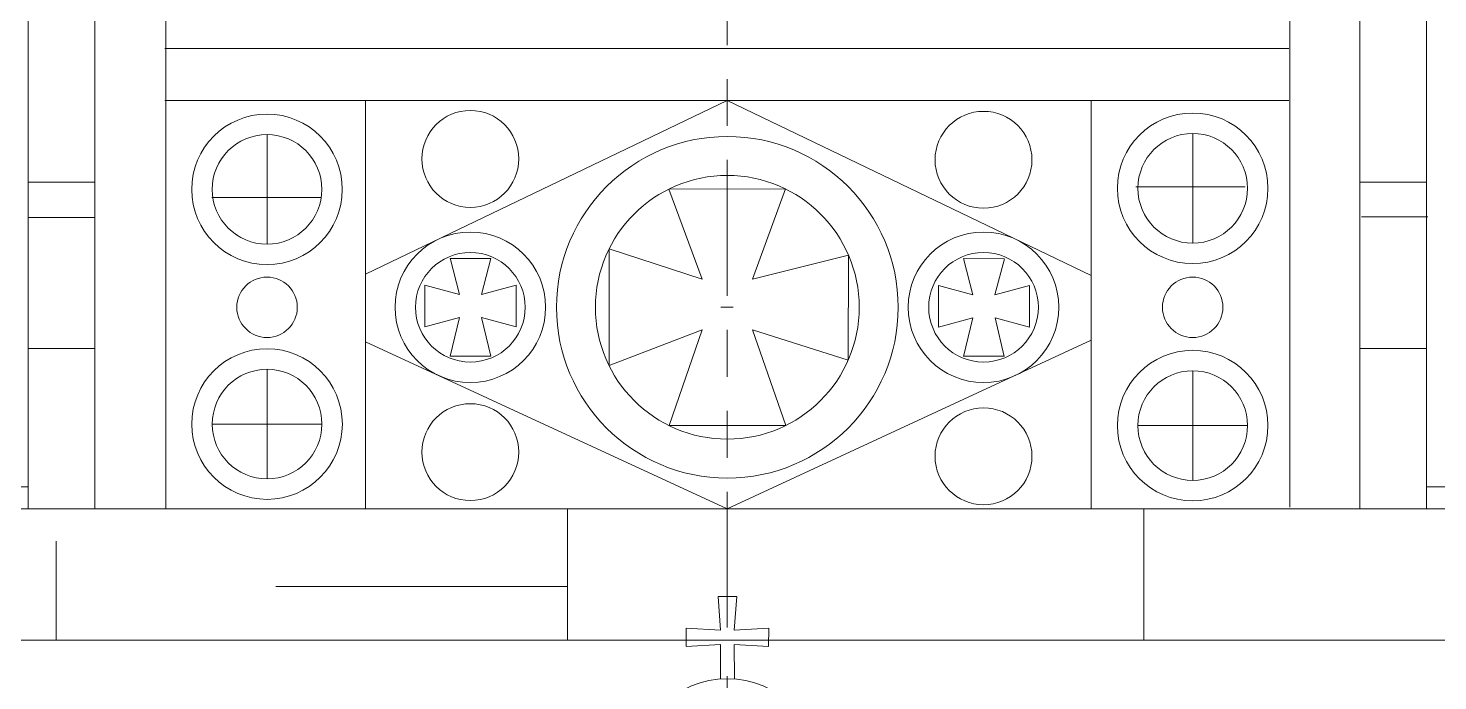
# Model space of a CAD drawing. Header units: millimetres. Extents: x -490789 to -449459, y 209001 to 327650.
# Drawn here: x -475544 to -472472, y 314665 to 316088 of the extents above; entities that cross this region are included whole.
import ezdxf

# ---------------------------------------------------------------- set-up
doc = ezdxf.new("R2010")
doc.units = ezdxf.units.MM
doc.header["$MEASUREMENT"] = 0
for name, pattern in [('2-Штрих-Штриховая', [723.19442, 264.583325, -105.833328, 70.555556, -105.833328, 70.555556, -105.833328]), ('Штрих-Штриховая', [546.805537, 264.583325, -105.833328, 70.555556, -105.833328]), ('Штриховая', [282.222223, 141.111112, -141.111112])]:
    doc.linetypes.add(name, pattern=pattern)
for name, color, linetype, lineweight in [('0_Ном._пера__12_Ном._пера__12_Ном._пера__12', 12, 'Continuous', 18), ('0_Ном._пера__7_Ном._пера__7_Ном._пера__1', 1, 'Continuous', 18), ('0_Ном._пера__7_Ном._пера__7_Ном._пера__7', 7, 'Continuous', 18), ('0_Ном._пера__7_Ном._пера__8_Ном._пера__8', 8, 'Continuous', 18), ('0_Ном_пера__1_Ном_пера__1_Ном_пера__1_Ном_пера__1_Ном_пера__1_Ном_пера__1_Ном_пера__1_Ном_пера__1_Ном_пера__1_Ном_пера__1_Ном._пера__1_Ном_пера__1_Ном_пера__1_Ном_пера__1_Ном_пера__1_Ном_пера__1_Ном_пера__1_Ном_пера__1_Ном_пера__1_Ном_пера__1_Ном_пера___D_Ном._пера__7', 7, 'Continuous', 18), ('0_Ном_пера__7_Ном_пера__7_Ном_пера__7_Ном_пера__7_Ном_пера__7_Ном_пера__7_Ном_пера__7_Ном_пера__7_Ном_пера__7_Ном._пера__7_Ном_пера__7_Ном_пера__7_Ном_пера__7_Ном_пера__7_Ном_пера__7_Ном_пера__7_Ном_пера__7_Ном_пера__7_Ном_пера__7_Ном_пера__7_Ном_пера___7_Ном._пера__7', 7, 'Continuous', 18), ('0_Ном_пера__7_Ном_пера__7_Ном_пера__7_Ном_пера__7_Ном_пера__7_Ном_пера__7_Ном_пера__7_Ном_пера__7_Ном_пера__7_Ном_пера__7_Ном_пера__7_Ном_пера__7_Ном_пера__7_Ном_пера__7_Ном_пера__7_Ном_пера__7_Ном_пера__7_Ном_пера__7_Ном_пера__7_Ном_пера__7_Ном_пера__7_8_Ном._пера__7', 7, 'Continuous', 18), ('0_Ном_пера__7_Ном_пера__7_Ном_пера__7_Ном_пера__7_Ном_пера__7_Ном_пера__7_Ном_пера__7_Ном_пера__7_Ном_пера__7_Ном_пера__7_Ном_пера__7_Ном_пера__7_Ном_пера__7_Ном_пера__7_Ном_пера__7_Ном_пера__7_Ном_пера__7_Ном_пера__7_Ном_пера__7_Ном_пера__7_Ном_пера__7_C_Ном._пера__1', 1, 'Continuous', 18), ('0_Ном_пера__7_Ном_пера__7_Ном_пера__7_Ном_пера__7_Ном_пера__7_Ном_пера__7_Ном_пера__7_Ном_пера__7_Ном_пера__7_Ном_пера__7_Ном_пера__7_Ном_пера__7_Ном_пера__7_Ном_пера__7_Ном_пера__7_Ном_пера__7_Ном_пера__7_Ном_пера__7_Ном_пера__7_Ном_пера__7_Ном_пера__7_E_Ном._пера__7', 7, 'Continuous', 18), ('hatch_Ном_пера__254_Ном_пера__254_Ном_пера__254_Ном._пера__254_Ном_пера__254_Ном._пера__9_Ном_пера__9_Ном_пера__9_Ном_пера__12_Ном_пера__12_Ном_пера__12_Ном_пера__12_Ном_пера__12_Ном_пера__12_Ном_пера__1_Ном_пера__1_Ном_пера__1_Ном_пера__1_Ном_пера__1_Н_B_Ном._пера__7', 7, 'Continuous', 18), ('Line 0.25_Ном_пера__7_Ном_пера__7_Ном_пера__7_Ном_пера__7_Ном_пера__7_Ном_пера__7_Ном_пера__7_Ном_пера__7_Ном_пера__7_Ном_пера__7_Ном_пера__7_Ном._пера__7_Ном._пера__7_Ном._пера__7_Ном._пера__7_Ном._пера__102_Ном._пера__102', 102, 'Continuous', 18)]:
    doc.layers.add(name, color=color, linetype=linetype, lineweight=lineweight)

msp = doc.modelspace()

# ---------------------------------------------------------------- linework, layer by layer
at = {"layer": '0_Ном._пера__12_Ном._пера__12_Ном._пера__12', "linetype": '2-Штрих-Штриховая'}
for p in [(-474020.5, 314812.9), (-474020.5, 307549.2)]:
    msp.add_line(p, (-474020.5, 319828), dxfattribs=at)
at = {"layer": '0_Ном._пера__7_Ном._пера__7_Ном._пера__1', "linetype": 'Continuous'}
for p, q in [((-475544.3, 315752.2), (-475399.3, 315752.2)), ((-472641.7, 315752.2), (-472496.7, 315752.2))]:
    msp.add_line(p, q, dxfattribs=at)
at = {"layer": '0_Ном._пера__7_Ном._пера__7_Ном._пера__7', "linetype": 'Continuous'}
for p, q in [((-475544.3, 319734.4), (-475544.3, 315040.1)), ((-472496.7, 315040.1), (-472496.7, 319734.6)), ((-475244.5, 318166.5), (-475244.5, 315040.1)), ((-475399.3, 315040.1), (-475399.3, 318113.2)), ((-472794.3, 318100), (-472794.3, 315043.8)), ((-472641.7, 318099.6), (-472641.7, 315040.1)), ((-475246.7, 316043.8), (-472796.5, 316043.8)), ((-474020.5, 315930.6), (-474020.5, 315966.5)), ((-475246.7, 315930.6), (-472796.5, 315930.6)), ((-474809, 315930.6), (-474809, 315040.1)), ((-474020.5, 315930.6), (-474809, 315552)), ((-474020.5, 315930.6), (-473227.3, 315548.6)), ((-473227.3, 315930.6), (-473227.3, 315040.1)), ((-475023.8, 315856.1), (-475023.8, 315617.1)), ((-473006.2, 315858.4), (-473006.2, 315619.4)), ((-475144.1, 315718.9), (-474905, 315718.9)), ((-473893.4, 315737.4), (-474147.8, 315737.3)), ((-474075.7, 315540.7), (-474147.8, 315737.3)), ((-473893.4, 315737.4), (-473966, 315540.7)), ((-473130.5, 315741.8), (-472891.5, 315741.8)), ((-474278.3, 315352.3), (-474278.3, 315606.7)), ((-474278.3, 315606.7), (-474075.7, 315540.7)), ((-473966, 315540.7), (-473756.6, 315593.4)), ((-473756.6, 315593.4), (-473757.1, 315364.4)), ((-474075.7, 315430.7), (-474278.3, 315352.3)), ((-474147.6, 315221.6), (-474075.7, 315430.7)), ((-473757.1, 315364.4), (-473966, 315430.7)), ((-473966, 315430.7), (-473893.2, 315221.7)), ((-474809, 315404.1), (-474020.5, 315040.1)), ((-474020.5, 315040.1), (-473227.3, 315407.5)), ((-474624.9, 315372.8), (-474536.1, 315372.8)), ((-473505.7, 315372.7), (-473416.9, 315372.7)), ((-475023.7, 315344.4), (-475023.7, 315105.4)), ((-473006.2, 315341.1), (-473006.2, 315102.1)), ((-475143.3, 315224.9), (-474904.2, 315224.9)), ((-473893.2, 315221.7), (-474147.6, 315221.6)), ((-473125.7, 315221.6), (-472886.7, 315221.6)), ((-475544.3, 315087.7), (-475975.7, 315087.7)), ((-472073.8, 315087.7), (-472496.7, 315087.7)), ((-472073.8, 315040.1), (-475975.8, 315040.1)), ((-474034, 314849.1), (-474007.6, 314849.1)), ((-474034, 314849.1), (-474007.6, 314849.1)), ((-471094.1, 314753.4), (-476963.3, 314753.4)), ((-473113, 314753.4), (-473171.2, 314753.4)), ((-473171.2, 314753.4), (-473113, 314753.4))]:
    msp.add_line(p, q, dxfattribs=at)
for centre, radius in [((-475023.8, 315736.6), 164.1), ((-474580.6, 315803), 105.6), ((-473462.1, 315801.1), 105.6), ((-473006.2, 315738.9), 164.1), ((-475023.8, 315736.6), 119.5), ((-474020.5, 315479.5), 372.3), ((-473006.2, 315738.9), 119.5), ((-474020.5, 315479.5), 287.5), ((-474580.6, 315479.5), 164.1), ((-473462.1, 315479.5), 164.1), ((-474580.6, 315479.5), 119.5), ((-473462.1, 315479.5), 119.5), ((-475023.7, 315479.5), 65.9), ((-473006.2, 315479.5), 65.9), ((-475023.7, 315224.9), 164.1), ((-473006.2, 315221.6), 164.1), ((-475023.7, 315224.9), 119.5), ((-473006.2, 315221.6), 119.5), ((-474580.6, 315163.7), 105.6), ((-473462.1, 315154.7), 105.6)]:
    msp.add_circle(centre, radius, dxfattribs=at)
at = {"layer": '0_Ном._пера__7_Ном._пера__8_Ном._пера__8', "linetype": 'Continuous'}
for p, q in [((-474368.8, 315040.1), (-474368.8, 314753.4)), ((-473113, 315040.1), (-473113, 314753.4)), ((-475483.2, 314969.6), (-475483.2, 314753.4)), ((-474368.8, 314870.4), (-475004.5, 314870.4))]:
    msp.add_line(p, q, dxfattribs=at)
at = {"layer": '0_Ном_пера__1_Ном_пера__1_Ном_пера__1_Ном_пера__1_Ном_пера__1_Ном_пера__1_Ном_пера__1_Ном_пера__1_Ном_пера__1_Ном_пера__1_Ном._пера__1_Ном_пера__1_Ном_пера__1_Ном_пера__1_Ном_пера__1_Ном_пера__1_Ном_пера__1_Ном_пера__1_Ном_пера__1_Ном_пера__1_Ном_пера___D_Ном._пера__7', "linetype": 'Continuous'}
for p, q in [((-474679.6, 315527.4), (-474679.6, 315437.1)), ((-473560.4, 315526.8), (-473560.4, 315436.4))]:
    msp.add_line(p, q, dxfattribs=at)
at = {"layer": '0_Ном_пера__7_Ном_пера__7_Ном_пера__7_Ном_пера__7_Ном_пера__7_Ном_пера__7_Ном_пера__7_Ном_пера__7_Ном_пера__7_Ном._пера__7_Ном_пера__7_Ном_пера__7_Ном_пера__7_Ном_пера__7_Ном_пера__7_Ном_пера__7_Ном_пера__7_Ном_пера__7_Ном_пера__7_Ном_пера__7_Ном_пера___7_Ном._пера__7', "linetype": 'Continuous'}
for p, q in [((-475544.3, 315389.5), (-475399.3, 315389.5)), ((-472641.7, 315389.5), (-472496.7, 315389.5))]:
    msp.add_line(p, q, dxfattribs=at)
at = {"layer": '0_Ном_пера__7_Ном_пера__7_Ном_пера__7_Ном_пера__7_Ном_пера__7_Ном_пера__7_Ном_пера__7_Ном_пера__7_Ном_пера__7_Ном_пера__7_Ном_пера__7_Ном_пера__7_Ном_пера__7_Ном_пера__7_Ном_пера__7_Ном_пера__7_Ном_пера__7_Ном_пера__7_Ном_пера__7_Ном_пера__7_Ном_пера__7_8_Ном._пера__7', "linetype": 'Continuous'}
for p, q in [((-474624.9, 315586.3), (-474604.5, 315507.4)), ((-474535.9, 315585.9), (-474556.3, 315507.4)), ((-473505.7, 315585.6), (-473485.3, 315506.7)), ((-473416.7, 315585.3), (-473437.1, 315506.7)), ((-474604.5, 315507.4), (-474679.6, 315527.4)), ((-474480.9, 315527.4), (-474556.3, 315507.4)), ((-473485.3, 315506.7), (-473560.4, 315526.8)), ((-473361.7, 315526.8), (-473437.1, 315506.7)), ((-474604.5, 315457.2), (-474679.6, 315437.1)), ((-474624.9, 315372.8), (-474604.5, 315457.2)), ((-474556.2, 315457.2), (-474536.1, 315373)), ((-474480.9, 315437.1), (-474556.2, 315457.2)), ((-473485.3, 315456.6), (-473560.4, 315436.4)), ((-473505.7, 315372.2), (-473485.3, 315456.6)), ((-473437, 315456.6), (-473416.9, 315372.4)), ((-473361.7, 315436.4), (-473437, 315456.6))]:
    msp.add_line(p, q, dxfattribs=at)
at = {"layer": '0_Ном_пера__7_Ном_пера__7_Ном_пера__7_Ном_пера__7_Ном_пера__7_Ном_пера__7_Ном_пера__7_Ном_пера__7_Ном_пера__7_Ном_пера__7_Ном_пера__7_Ном_пера__7_Ном_пера__7_Ном_пера__7_Ном_пера__7_Ном_пера__7_Ном_пера__7_Ном_пера__7_Ном_пера__7_Ном_пера__7_Ном_пера__7_C_Ном._пера__1', "linetype": 'Continuous'}
for p, q in [((-475544.3, 315675.1), (-475399.3, 315675.1)), ((-472638.3, 315676.6), (-472493.4, 315676.6))]:
    msp.add_line(p, q, dxfattribs=at)
at = {"layer": '0_Ном_пера__7_Ном_пера__7_Ном_пера__7_Ном_пера__7_Ном_пера__7_Ном_пера__7_Ном_пера__7_Ном_пера__7_Ном_пера__7_Ном_пера__7_Ном_пера__7_Ном_пера__7_Ном_пера__7_Ном_пера__7_Ном_пера__7_Ном_пера__7_Ном_пера__7_Ном_пера__7_Ном_пера__7_Ном_пера__7_Ном_пера__7_C_Ном._пера__1', "linetype": 'Штрих-Штриховая'}
msp.add_line((-474034.4, 315479.5), (-474007.9, 315479.5), dxfattribs=at)
at = {"layer": '0_Ном_пера__7_Ном_пера__7_Ном_пера__7_Ном_пера__7_Ном_пера__7_Ном_пера__7_Ном_пера__7_Ном_пера__7_Ном_пера__7_Ном_пера__7_Ном_пера__7_Ном_пера__7_Ном_пера__7_Ном_пера__7_Ном_пера__7_Ном_пера__7_Ном_пера__7_Ном_пера__7_Ном_пера__7_Ном_пера__7_Ном_пера__7_E_Ном._пера__7', "linetype": 'Continuous'}
for p, q in [((-474040.4, 314849.1), (-474035.6, 314775.8)), ((-474000.1, 314849.1), (-474005.6, 314775.4)), ((-474035.6, 314775.8), (-474110.4, 314780)), ((-473930.4, 314780), (-474005.6, 314775.3)), ((-474035.6, 314744.6), (-474110.5, 314739.7)), ((-474035.6, 314669.5), (-474035.6, 314744.6)), ((-473930.5, 314739.7), (-474005.6, 314744.6)), ((-474005.6, 314744.4), (-474005.1, 314669.5))]:
    msp.add_line(p, q, dxfattribs=at)
msp.add_circle((-474020.5, 314469.5), 200.1, dxfattribs=at)
at = {"layer": 'hatch_Ном_пера__254_Ном_пера__254_Ном_пера__254_Ном._пера__254_Ном_пера__254_Ном._пера__9_Ном_пера__9_Ном_пера__9_Ном_пера__12_Ном_пера__12_Ном_пера__12_Ном_пера__12_Ном_пера__12_Ном_пера__12_Ном_пера__1_Ном_пера__1_Ном_пера__1_Ном_пера__1_Ном_пера__1_Н_B_Ном._пера__7', "linetype": 'Continuous'}
for p, q in [((-474536.1, 315586), (-474624.9, 315586.2)), ((-473416.9, 315585.3), (-473505.7, 315585.6)), ((-474480.9, 315527.4), (-474480.9, 315437.1)), ((-473361.7, 315526.8), (-473361.7, 315436.4)), ((-474000.1, 314849.1), (-474040.4, 314849.1)), ((-474110.4, 314780), (-474110.5, 314739.7)), ((-473930.4, 314780), (-473930.5, 314739.7))]:
    msp.add_line(p, q, dxfattribs=at)
at = {"layer": 'Line 0.25_Ном_пера__7_Ном_пера__7_Ном_пера__7_Ном_пера__7_Ном_пера__7_Ном_пера__7_Ном_пера__7_Ном_пера__7_Ном_пера__7_Ном_пера__7_Ном_пера__7_Ном._пера__7_Ном._пера__7_Ном._пера__7_Ном._пера__7_Ном._пера__102_Ном._пера__102', "linetype": 'Штриховая'}
msp.add_line((-473828.4, 314753.4), (-464234.3, 314753.4), dxfattribs=at)

doc.saveas('drawing.dxf')
